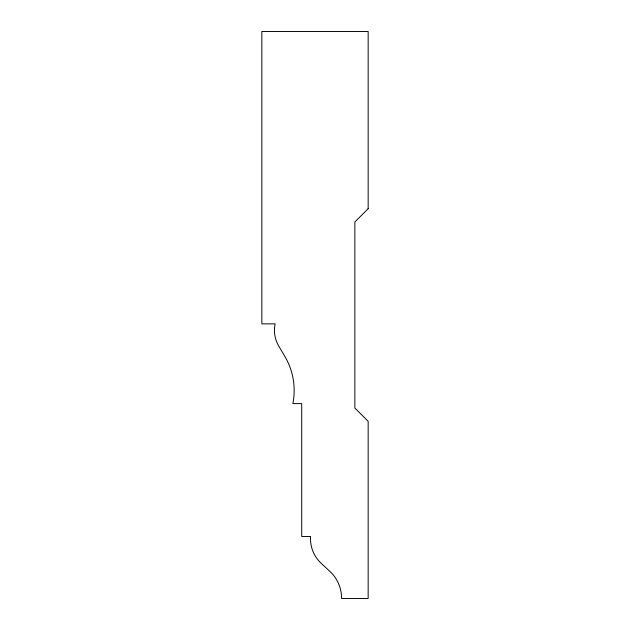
<?xml version="1.0" encoding="UTF-8"?>
<svg xmlns="http://www.w3.org/2000/svg" width="630" height="630" viewBox="0 0 630 630"><rect width="100%" height="100%" fill="white"/><g stroke="black" fill="none" stroke-linecap="round" stroke-linejoin="round"><path stroke-width="0.94" d="M368.156 208.688L354.863 221.98L354.863 408.019L368.156 421.312L368.156 598.5L341.578 598.5A36.682 36.682 0 0 0 329.797 571.3L321.316 563.448A33.697 33.697 0 0 1 310.566 536.484L301.707 536.484L301.707 403.594L292.856 403.594A66.733 66.733 0 0 0 285.012 356.714L278.657 345.862A30.712 30.712 0 0 1 275.129 323.859L261.844 323.859L261.844 31.5L368.156 31.5L368.156 208.688"/></g></svg>
